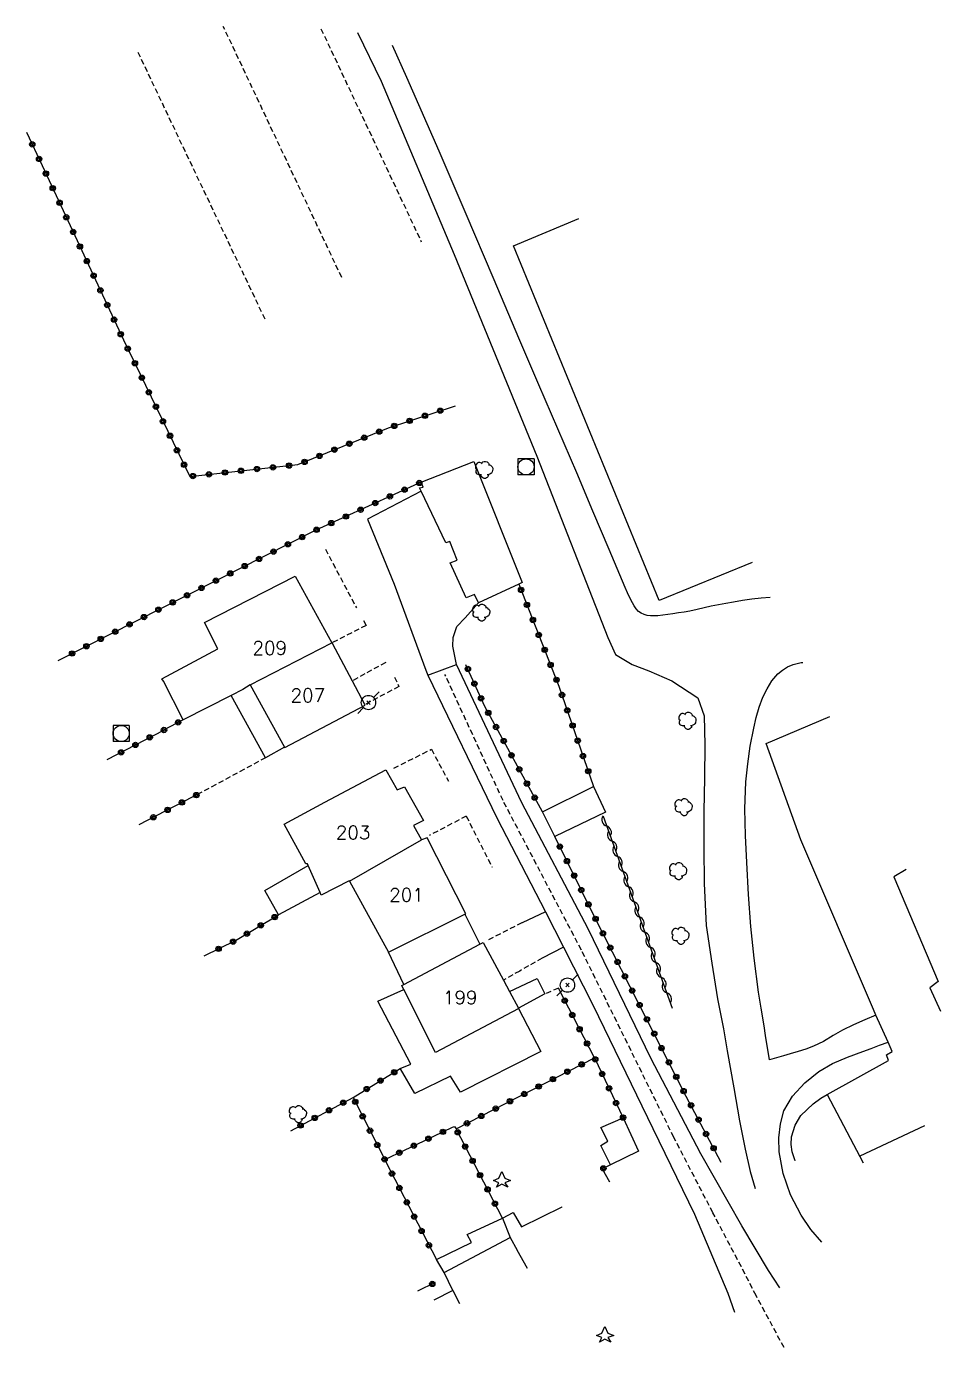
# Model space of a CAD drawing. Header units: millimetres. Extents: x 79010 to 79994, y 143000 to 143955.
# Drawn here: x 79347.8 to 79432.9, y 143494.1 to 143617.1 of the extents above; entities that cross this region are included whole.
import ezdxf
from ezdxf.enums import TextEntityAlignment as Align

# ---------------------------------------------------------------- set-up
doc = ezdxf.new("R2010")
doc.units = ezdxf.units.MM
doc.linetypes.add('DASHED', pattern=[0.75, 0.5, -0.25])
doc.layers.get('0').update_dxf_attribs({"linetype": 'CONTINUOUS'})
for name, color, linetype in [('W0001', 6, 'DASHED'), ('W0008', 7, 'CONTINUOUS'), ('W0017', 7, 'CONTINUOUS'), ('W0101', 7, 'CONTINUOUS'), ('W0104', 1, 'CONTINUOUS'), ('W0112', 1, 'DASHED'), ('W0300', 7, 'CONTINUOUS'), ('W0303', 7, 'CONTINUOUS'), ('W0310', 3, 'CONTINUOUS'), ('W0323', 7, 'CONTINUOUS'), ('W0420', 7, 'CONTINUOUS'), ('W0473', 7, 'CONTINUOUS'), ('W0991', 7, 'CONTINUOUS'), ('W1102', 7, 'CONTINUOUS')]:
    doc.layers.add(name, color=color, linetype=linetype)
doc.styles.get("Standard").update_dxf_attribs({"font": 'romans.shx', "width": 0.85})

# ---------------------------------------------------------------- blocks, each defined once
blk = doc.blocks.new('T300')
for p, q in [((-0.8, 0.51), (-0.86, 0.34)), ((-0.86, 0.34), (-0.86, 0.17)), ((-0.86, 0.17), (-0.74, 0.06)), ((-0.69, 0.63), (-0.8, 0.51)), ((-0.8, -0.06), (-0.74, 0.06)), ((-0.74, 0.06), (-0.69, 0.11)), ((-0.57, 0.69), (-0.69, 0.63)), ((-0.46, 0.69), (-0.57, 0.69)), ((-0.29, 0.63), (-0.46, 0.69)), ((-0.29, 0.63), (-0.17, 0.74)), ((-0.23, 0.57), (-0.29, 0.63)), ((-0.17, 0.74), (-0.06, 0.8)), ((-0.06, 0.8), (0.06, 0.8)), ((0.06, 0.8), (0.23, 0.74)), ((0.23, 0.74), (0.34, 0.63)), ((0.34, 0.63), (0.4, 0.51)), ((0.46, 0.46), (0.34, 0.46)), ((0.4, 0.51), (0.4, 0.46)), ((0.57, 0.4), (0.46, 0.46)), ((0.57, 0.4), (0.69, 0.29)), ((0.69, 0.29), (0.74, 0.17)), ((0.74, 0.06), (0.69, -0.17)), ((0.74, 0.17), (0.74, 0.06)), ((-0.8, -0.17), (-0.8, -0.06)), ((-0.8, -0.23), (-0.8, -0.17)), ((-0.74, -0.34), (-0.8, -0.23)), ((-0.69, -0.4), (-0.74, -0.34)), ((-0.51, -0.46), (-0.69, -0.4)), ((-0.4, -0.46), (-0.51, -0.46)), ((-0.4, -0.46), (-0.34, -0.46)), ((-0.34, -0.46), (-0.34, -0.4)), ((-0.34, -0.51), (-0.34, -0.46)), ((-0.29, -0.63), (-0.34, -0.51)), ((-0.17, -0.74), (-0.29, -0.63)), ((-0.06, -0.8), (-0.17, -0.74)), ((0.06, -0.8), (-0.06, -0.8)), ((0.17, -0.74), (0.06, -0.8)), ((0.23, -0.69), (0.17, -0.74)), ((0.29, -0.46), (0.23, -0.46)), ((0.29, -0.63), (0.23, -0.69)), ((0.46, -0.4), (0.29, -0.46)), ((0.34, -0.51), (0.29, -0.63)), ((0.34, -0.51), (0.34, -0.46)), ((0.57, -0.34), (0.46, -0.4)), ((0.63, -0.29), (0.57, -0.34)), ((0.69, -0.17), (0.63, -0.29))]:
    blk.add_line(p, q)
blk = doc.blocks.new('T420')
for p, q in [((0.75, 0.75), (-0.75, 0.75)), ((-0.75, 0.75), (-0.75, -0.75)), ((0.75, 0.75), (0.75, -0.75)), ((0.75, -0.75), (-0.75, -0.75))]:
    blk.add_line(p, q)
blk.add_ellipse((0, 0), major_axis=(-0.53, 0.53), ratio=1, start_param=3.926991, end_param=10.210176)
blk = doc.blocks.new('T473')
for p, q in [((-0.166667, 0.166667), (0.166667, -0.166667)), ((-0.166667, -0.166667), (0.166667, 0.166667)), ((0.500001, 0.500001), (1.000002, 1.000002)), ((-1.000002, -1.000002), (-0.500001, -0.500001))]:
    blk.add_line(p, q)
blk.add_ellipse((0, 0), major_axis=(0.471405, 0.471405), ratio=1, start_param=5.4977871438, end_param=11.780972451)
blk = doc.blocks.new('T303')
for p, q in [((-0.77, 0), (-0.28, 0.21)), ((-0.28, -0.21), (-0.77, 0)), ((-0.28, 0.21), (0, 0.83)), ((0, 0.83), (0.28, 0.21)), ((0.28, 0.21), (0.83, 0)), ((0.83, 0), (0.28, -0.21)), ((-0.49, -0.63), (-0.28, -0.21)), ((0, -0.35), (-0.49, -0.63)), ((0.56, -0.63), (0, -0.35)), ((0.28, -0.21), (0.56, -0.63))]:
    blk.add_line(p, q)
blk = doc.blocks.new('t310o')
at = {"color": 0, "linetype": 'Continuous'}
for centre, start, end in [((-0.5, 0.38), 216.8699, 323.1304), ((0.5, -0.37), 36.8699, 143.1303)]:
    blk.add_arc(centre, 0.625, start, end, dxfattribs=at)
blk = doc.blocks.new('t323o')
at = {"color": 0, "linetype": 'Continuous'}
for radius in [0.25, 0.15]:
    blk.add_circle((0, 0), radius, dxfattribs=at)

msp = doc.modelspace()

# ---------------------------------------------------------------- linework, layer by layer
at = {"layer": 'W0001'}
msp.add_lwpolyline([(79418.35, 143494.13), (79415.75, 143498.97), (79414.38, 143501.64), (79411.73, 143506.67), (79408.1, 143513.68), (79399.49, 143531.12), (79392.2, 143545.02), (79386.79, 143556.77)], dxfattribs=at)
at = {"layer": 'W0008'}
for points in [[(79385.21, 143556.68), (79387.87, 143557.7)], [(79417.95, 143499.7), (79416.91, 143501.3), (79414.42, 143505.45), (79410.6, 143512.15), (79405.97, 143521.07), (79400.12, 143533.09), (79393.96, 143544.8), (79387.87, 143557.7)], [(79385.21, 143556.68), (79391.63, 143543.42), (79396.15, 143534.68), (79397.84, 143531.37), (79400.59, 143525.96), (79406.15, 143514.52), (79410.03, 143506.53), (79413.11, 143499.2), (79413.73, 143497.42)]]:
    msp.add_lwpolyline(points, dxfattribs=at)
at = {"layer": 'W0017'}
for points in [[(79378.67, 143616.49), (79380.87, 143611.97), (79387.67, 143595.85), (79395.34, 143577.07), (79401.94, 143560.21)], [(79417.05, 143563.91), (79416.21, 143563.87), (79415.35, 143563.78), (79414.49, 143563.64), (79413.64, 143563.49), (79412.95, 143563.37), (79412.26, 143563.25), (79411.58, 143563.12), (79410.92, 143562.96), (79410.26, 143562.8), (79409.6, 143562.65), (79409.07, 143562.56), (79408.54, 143562.49), (79408.01, 143562.41), (79407.54, 143562.34), (79407.07, 143562.28), (79406.6, 143562.23), (79406.27, 143562.21), (79405.94, 143562.2), (79405.62, 143562.24), (79405.33, 143562.33), (79405.05, 143562.46), (79404.8, 143562.62), (79404.59, 143562.86), (79404.41, 143563.15), (79404.24, 143563.44), (79404, 143563.89), (79403.79, 143564.36), (79403.58, 143564.84), (79402.07, 143568.4), (79400.57, 143571.96), (79399.06, 143575.52), (79397.3, 143579.62), (79395.54, 143583.72), (79393.78, 143587.82), (79391.28, 143593.7), (79388.78, 143599.58), (79386.26, 143605.45), (79383.25, 143612.31), (79381.93, 143615.29)], [(79384.57, 143573.83), (79379.59, 143571.21), (79382.06, 143565.17), (79385.03, 143557.15), (79385.21, 143556.68)], [(79387.87, 143557.7), (79387.54, 143559.38), (79387.57, 143560.2), (79387.9, 143561.22), (79388.69, 143562.02), (79389.91, 143563.42)], [(79401.94, 143560.21), (79402.67, 143558.61), (79404.23, 143557.69), (79405.77, 143557.09), (79407.92, 143556.17), (79410.34, 143554.6), (79410.93, 143552.92), (79410.99, 143550.21), (79410.95, 143547.13), (79410.89, 143544), (79410.88, 143540.67), (79410.92, 143537.3), (79411.12, 143533.41), (79411.62, 143529.89), (79412.16, 143526.59), (79412.73, 143523.8), (79413.05, 143521.75), (79413.67, 143518.29), (79414.21, 143515.23), (79414.75, 143512.6), (79415.19, 143510.5), (79415.66, 143508.93), (79415.66, 143508.93), (79415.66, 143508.93), (79415.66, 143508.93)], [(79426.9, 143525.07), (79425.87, 143524.61), (79424.83, 143524.15), (79423.8, 143523.66), (79422.91, 143523.15), (79422.02, 143522.62), (79421.1, 143522.16), (79420.39, 143521.9), (79419.66, 143521.68), (79418.93, 143521.46), (79418.29, 143521.27), (79417.65, 143521.1), (79417, 143520.91), (79416.64, 143523.15), (79416.49, 143524.06), (79416.22, 143525.71), (79415.98, 143527.2), (79415.56, 143530.35), (79415.27, 143533.31), (79415.05, 143536.28), (79414.9, 143539.26), (79414.78, 143541.76), (79414.71, 143544.27), (79414.8, 143546.77), (79414.97, 143548.44), (79415.21, 143550.1), (79415.55, 143551.75), (79415.77, 143552.74), (79416.03, 143553.72), (79416.38, 143554.66), (79416.77, 143555.43), (79417.23, 143556.17), (79417.79, 143556.81), (79418.22, 143557.16), (79418.69, 143557.46), (79419.19, 143557.69), (79419.96, 143557.87), (79420.09, 143557.87)], [(79396.15, 143534.68), (79393.97, 143533.65)], [(79397.84, 143531.37), (79395.85, 143530.36)], [(79421.87, 143503.92), (79420.86, 143505.12), (79419.95, 143506.45), (79418.96, 143508.33), (79418.26, 143510.33), (79417.89, 143512.35), (79417.88, 143513.63), (79418.01, 143514.93), (79418.34, 143516.14), (79419.15, 143517.53), (79420.29, 143518.77), (79421.58, 143519.83), (79422.86, 143520.56), (79424.27, 143521.14), (79425.69, 143521.67), (79426.47, 143521.97), (79427.25, 143522.25), (79428.03, 143522.53)]]:
    msp.add_lwpolyline(points, dxfattribs=at)
at = {"layer": 'W0101'}
for points in [[(79368.68, 143555.78), (79367.99, 143555.37), (79366.9, 143554.81), (79362.42, 143552.54), (79360.59, 143556.15), (79360.44, 143556.36), (79365.66, 143559.14), (79364.43, 143561.61), (79372.85, 143565.9), (79376.28, 143559.7)], [(79368.68, 143555.78), (79371.88, 143549.99), (79371.9, 143549.95), (79379.37, 143553.89), (79379.34, 143553.95), (79378.18, 143556.14), (79376.32, 143559.63), (79376.28, 143559.7)], [(79377.91, 143537.52), (79377.89, 143537.55), (79375.27, 143536.22), (79375.17, 143536.47), (79374.07, 143538.98), (79374, 143539.15), (79373.84, 143539.15), (79371.83, 143542.84), (79375.63, 143544.89), (79381.3, 143547.89), (79382.36, 143546.01), (79383.03, 143546.31), (79384.79, 143543.18), (79383.86, 143542.72), (79384.62, 143541.36)], [(79377.91, 143537.52), (79381.53, 143530.93), (79388.66, 143534.46), (79388.73, 143534.5), (79385.14, 143541.56), (79384.62, 143541.36)], [(79419.4, 143511.49), (79419.4, 143511.49), (79419.12, 143512.33), (79419.02, 143513.02), (79419.05, 143513.74), (79419.38, 143514.82), (79419.93, 143515.72), (79421.06, 143516.81), (79421.79, 143517.33), (79422.38, 143517.68), (79422.38, 143517.68), (79422.38, 143517.68), (79425.73, 143511.31), (79425.73, 143511.31)], [(79387.54, 143499.44), (79386.72, 143501.12), (79392.88, 143504.38), (79393.52, 143503.19)], [(79387.54, 143499.44), (79385.76, 143498.55)]]:
    msp.add_lwpolyline(points, dxfattribs=at)
msp.add_lwpolyline([(79385.93, 143521.57), (79382.97, 143527.44), (79382.92, 143527.54), (79382.79, 143527.81), (79382.97, 143527.9), (79390.05, 143531.66), (79390.36, 143531.82), (79392.24, 143528.3), (79392.8, 143527.26), (79393.64, 143525.7), (79393.65, 143525.67), (79393.61, 143525.65)], close=True, dxfattribs=at)
at = {"layer": 'W0104'}
for points in [[(79406.74, 143563.63), (79393.18, 143596.65), (79399.25, 143599.18)], [(79415.39, 143567.18), (79406.74, 143563.63)], [(79371.88, 143549.99), (79370.11, 143549.01), (79366.9, 143554.81)], [(79422.38, 143517.68), (79428.09, 143520.85), (79427.89, 143521.36), (79428.41, 143521.68), (79428.03, 143522.53), (79426.9, 143525.07), (79426.68, 143525.57), (79419.93, 143541.38), (79416.68, 143550.35), (79422.62, 143552.85)], [(79375.17, 143536.47), (79371.31, 143534.39), (79370.04, 143536.65), (79374.07, 143538.98)], [(79429.73, 143538.6), (79428.56, 143537.93), (79432.71, 143528.18), (79431.93, 143527.6), (79432.92, 143525.43)], [(79388.66, 143534.46), (79390.05, 143531.66)], [(79382.97, 143527.9), (79381.53, 143530.93)], [(79392.8, 143527.26), (79395.37, 143528.48), (79396.1, 143527.03), (79393.64, 143525.7)], [(79393.65, 143525.67), (79395.73, 143521.67), (79388.25, 143517.89), (79387.31, 143519.39), (79383.99, 143517.77), (79382.66, 143520.06), (79382.64, 143520.1), (79383.63, 143520.51), (79380.56, 143526.35), (79382.97, 143527.44)], [(79431.42, 143514.75), (79425.4, 143511.94)], [(79392.15, 143506.17), (79393.14, 143506.69), (79393.92, 143505.35), (79397.69, 143507.21), (79397.69, 143507.21), (79397.69, 143507.21)], [(79386.72, 143501.12), (79386, 143502.31), (79389.26, 143503.89), (79388.87, 143504.65), (79392.15, 143506.17), (79392.88, 143504.38)]]:
    msp.add_lwpolyline(points, dxfattribs=at)
for points in [[(79389.91, 143563.42), (79389.54, 143564.2), (79388.76, 143563.88), (79387.29, 143567.15), (79387.93, 143567.4), (79387.26, 143569.14), (79386.87, 143569), (79384.57, 143573.83), (79384.44, 143574.11), (79384.76, 143574.2), (79384.58, 143574.66), (79389.47, 143576.57), (79393.98, 143565.32), (79393.67, 143565.17)], [(79397.01, 143541.69), (79395.87, 143543.98), (79400.62, 143546.34), (79401.74, 143543.95)], [(79402.2, 143511.13), (79401.29, 143512.94), (79401.97, 143513.34), (79401.31, 143514.59), (79403.38, 143515.5), (79404.8, 143512.41)]]:
    msp.add_lwpolyline(points, close=True, dxfattribs=at)
at = {"layer": 'W0112'}
for points in [[(79377.19, 143593.7), (79366.17, 143617.06)], [(79375.26, 143616.84), (79384.59, 143597.03)], [(79358.21, 143614.68), (79370.09, 143589.72)], [(79375.67, 143568.43), (79378.56, 143562.95)], [(79379.23, 143561.77), (79379.45, 143561.33), (79376.28, 143559.7)], [(79381.28, 143557.87), (79379.35, 143556.81), (79378.18, 143556.14)], [(79382.09, 143556.52), (79382.51, 143555.64), (79379.34, 143553.95)], [(79382.04, 143548.03), (79385.53, 143549.8), (79387.12, 143546.84)], [(79370.11, 143549.01), (79364.11, 143545.77)], [(79388.78, 143543.58), (79385.35, 143541.78)], [(79388.78, 143543.58), (79391.19, 143538.82)], [(79393.96, 143533.66), (79390.74, 143532.02)], [(79395.85, 143530.36), (79394.58, 143529.64), (79394.58, 143529.64), (79393.76, 143529.16), (79393.1, 143528.82), (79392.24, 143528.3)], [(79397.35, 143527.57), (79396.1, 143527.03)]]:
    msp.add_lwpolyline(points, dxfattribs=at)
at = {"layer": 'W0310'}
msp.add_lwpolyline([(79401.51, 143543.57), (79406.87, 143528.72), (79407.95, 143525.72)], dxfattribs=at)
at = {"layer": 'W0323'}
for points in [[(79347.85, 143607.23), (79349.32, 143604.11), (79356.87, 143587.91), (79363.04, 143575.19), (79373.11, 143576.29), (79381.54, 143579.71), (79387.78, 143581.77)], [(79384.58, 143574.66), (79374.79, 143570.19), (79360.45, 143562.94), (79350.76, 143558.03)], [(79393.67, 143565.17), (79397.41, 143555.68), (79400.62, 143546.34)], [(79395.87, 143543.98), (79390.5, 143553.79), (79388.75, 143557.65)], [(79362.42, 143552.54), (79360.6, 143551.57), (79360.6, 143551.56), (79355.33, 143548.82)], [(79364.11, 143545.77), (79358.32, 143542.78)], [(79412.5, 143511.35), (79409.25, 143517.5), (79406.92, 143522.06), (79405.65, 143524.54), (79400.77, 143534.09), (79397.01, 143541.69)], [(79364.38, 143530.57), (79367.3, 143532), (79371.31, 143534.39)], [(79400.71, 143521.09), (79397.35, 143527.57)], [(79378.24, 143517.4), (79382.64, 143520.1)], [(79392.15, 143506.17), (79387.83, 143514.47), (79400.71, 143521.09), (79403.38, 143515.5)], [(79372.45, 143514.3), (79378.24, 143517.4), (79381.19, 143511.62), (79381.27, 143511.48), (79386, 143502.31)], [(79381.19, 143511.62), (79384.85, 143513.36), (79387.5, 143514.62), (79387.68, 143514.71), (79387.83, 143514.47)], [(79402.2, 143511.13), (79401.44, 143510.75), (79402.12, 143509.54)], [(79384.27, 143499.4), (79385.92, 143500.2)]]:
    msp.add_lwpolyline(points, dxfattribs=at)
at = {"layer": 'W1102'}
for points in [[(79368.68, 143555.78), (79376.28, 143559.7)], [(79377.91, 143537.52), (79384.62, 143541.36)], [(79394.49, 143501.49), (79393.52, 143503.19)], [(79387.54, 143499.44), (79388.14, 143498.23)]]:
    msp.add_lwpolyline(points, dxfattribs=at)

# ---------------------------------------------------------------- block references
at = {"layer": 'W0300'}
for p in [(79390.5, 143575.79), (79390.22, 143562.51), (79409.42, 143552.44), (79409.06, 143544.41), (79408.55, 143538.45), (79408.76, 143532.44), (79373.17, 143515.85)]:
    msp.add_blockref('T300', p, dxfattribs=at)
at = {"layer": 'W0303'}
for p in [(79392.08, 143509.68), (79401.67, 143495.26)]:
    msp.add_blockref('T303', p, dxfattribs=at)
at = {"layer": 'W0310'}
for p, rotation in [((79401.84, 143542.66), 289.8296111329705), ((79402.35, 143541.25), 289.8296111329705), ((79402.86, 143539.83), 289.8296111329705), ((79403.37, 143538.42), 289.8296111329705), ((79403.88, 143537.01), 289.8296111329705), ((79404.39, 143535.6), 289.8296111329705), ((79404.89, 143534.19), 289.8296111329705), ((79405.4, 143532.78), 289.8296111329705), ((79405.91, 143531.37), 289.8296111329705), ((79406.42, 143529.96), 289.8296111329705), ((79406.93, 143528.55), 289.8387810970397), ((79407.44, 143527.13), 289.8387810970397)]:
    msp.add_blockref('t310o', p, dxfattribs=dict(at, rotation=rotation))
at = {"layer": 'W0323'}
for p, rotation in [((79348.39, 143606.09), 295.2378717523662), ((79349.03, 143604.73), 295.2378717523662), ((79349.66, 143603.37), 295.0004285617889), ((79350.3, 143602.01), 295.0004285617889), ((79350.93, 143600.65), 295.0004285617889), ((79351.56, 143599.3), 295.0004285617889), ((79352.2, 143597.94), 295.0004285617889), ((79352.83, 143596.58), 295.0004285617889), ((79353.47, 143595.22), 295.0004285617889), ((79354.1, 143593.86), 295.0004285617889), ((79354.73, 143592.5), 295.0004285617889), ((79355.37, 143591.14), 295.0004285617889), ((79356, 143589.78), 295.0004285617889), ((79356.63, 143588.42), 295.0004285617889), ((79357.28, 143587.07), 295.8654727943658), ((79357.94, 143585.72), 295.8654727943658), ((79358.59, 143584.37), 295.8654727943658), ((79359.24, 143583.02), 295.8654727943658), ((79359.9, 143581.67), 295.8654727943658), ((79386.36, 143581.3), 18.23093237779089), ((79360.55, 143580.32), 295.8654727943658), ((79382.08, 143579.89), 18.23093237779089), ((79383.51, 143580.36), 18.23093237779089), ((79384.93, 143580.83), 18.23093237779089), ((79361.21, 143578.97), 295.8654727943658), ((79379.29, 143578.8), 22.08776327551405), ((79380.68, 143579.36), 22.08776327551405), ((79361.86, 143577.62), 295.8654727943658), ((79376.51, 143577.67), 22.08776327551405), ((79377.9, 143578.23), 22.08776327551405), ((79362.52, 143576.27), 295.8654727943658), ((79372.29, 143576.2), 6.225215419942627), ((79373.73, 143576.54), 22.08776327551405), ((79375.12, 143577.1), 22.08776327551405), ((79363.34, 143575.22), 6.225215419942627), ((79364.83, 143575.38), 6.225215419942627), ((79366.32, 143575.55), 6.225215419942627), ((79367.81, 143575.71), 6.225215419942627), ((79369.3, 143575.87), 6.225215419942627), ((79370.79, 143576.03), 6.225215419942627), ((79383.04, 143573.96), 204.5479413463253), ((79384.41, 143574.58), 204.5479413463253), ((79380.31, 143572.71), 204.5479413463253), ((79381.68, 143573.33), 204.5479413463253), ((79377.58, 143571.46), 204.5479413463253), ((79378.95, 143572.09), 204.5479413463253), ((79374.85, 143570.22), 204.5479413463253), ((79376.22, 143570.84), 204.5479413463253), ((79372.18, 143568.87), 206.7929961260286), ((79373.51, 143569.54), 206.7929961260286), ((79369.5, 143567.51), 206.7929961260286), ((79370.84, 143568.19), 206.7929961260286), ((79368.16, 143566.84), 206.7929961260286), ((79365.48, 143565.49), 206.7929961260286), ((79366.82, 143566.16), 206.7929961260286), ((79362.8, 143564.13), 206.7929961260286), ((79364.14, 143564.81), 206.7929961260286), ((79393.88, 143564.63), 291.5011177046328), ((79360.13, 143562.78), 206.8690213398692), ((79361.46, 143563.46), 206.7929961260286), ((79394.43, 143563.24), 291.5011177046328), ((79357.45, 143561.42), 206.8690213398692), ((79358.79, 143562.1), 206.8690213398692), ((79394.98, 143561.84), 291.5011177046328), ((79356.11, 143560.75), 206.8690213398692), ((79395.53, 143560.44), 291.5011177046328), ((79353.43, 143559.39), 206.8690213398692), ((79354.77, 143560.07), 206.8690213398692), ((79396.08, 143559.05), 291.5011177046328), ((79352.1, 143558.71), 206.8690213398692), ((79388.93, 143557.27), 114.3129049003756), ((79396.63, 143557.65), 291.5011177046328), ((79389.54, 143555.9), 114.3129049003756), ((79397.18, 143556.26), 291.5011177046328), ((79390.16, 143554.53), 114.3129049003756), ((79397.69, 143554.85), 288.9594394195082), ((79390.83, 143553.19), 118.7142962461696), ((79398.18, 143553.43), 288.9594394195082), ((79360.65, 143551.59), 208.1952318553562), ((79361.97, 143552.3), 208.1952318553562), ((79391.55, 143551.87), 118.7142962461696), ((79398.67, 143552.01), 288.9594394195082), ((79359.32, 143550.9), 207.4612583840736), ((79392.27, 143550.56), 118.7142962461696), ((79399.15, 143550.59), 288.9594394195082), ((79356.66, 143549.51), 207.4612583840736), ((79357.99, 143550.2), 207.4612583840736), ((79392.99, 143549.24), 118.7142962461696), ((79399.64, 143549.17), 288.9594394195082), ((79393.71, 143547.93), 118.7142962461696), ((79394.43, 143546.61), 118.7142962461696), ((79400.13, 143547.76), 288.9594394195082), ((79363.66, 143545.53), 207.2950309778136), ((79360.99, 143544.16), 207.2950309778136), ((79362.32, 143544.85), 207.2950309778136), ((79395.15, 143545.3), 118.7142962461696), ((79359.66, 143543.47), 207.2950309778136), ((79397.49, 143540.74), 116.3263579113828), ((79398.15, 143539.39), 116.3263579113828), ((79398.82, 143538.05), 116.3263579113828), ((79399.48, 143536.7), 116.3263579113828), ((79400.15, 143535.36), 116.3263579113828), ((79369.66, 143533.41), 30.85009963569743), ((79370.95, 143534.18), 30.85009963569743), ((79400.81, 143534.02), 117.0619334057981), ((79367.08, 143531.89), 25.97789815526862), ((79368.37, 143532.64), 30.85009963569743), ((79401.5, 143532.68), 117.0619334057981), ((79365.73, 143531.23), 25.97789815526862), ((79402.18, 143531.34), 117.0619334057981), ((79402.86, 143530.01), 117.0619334057981), ((79403.54, 143528.67), 117.0619334057981), ((79404.22, 143527.34), 117.0619334057981), ((79397.95, 143526.41), 117.4284766993928), ((79404.91, 143526), 117.0619334057981), ((79398.64, 143525.08), 117.4284766993928), ((79405.59, 143524.66), 117.0619334057981), ((79399.33, 143523.75), 117.4284766993928), ((79406.27, 143523.33), 117.0627018590859), ((79400.02, 143522.42), 117.4284766993928), ((79400.78, 143520.94), 295.4848296354034), ((79406.95, 143521.99), 117.0548321980721), ((79382.08, 143519.75), 31.48167037574508), ((79398.19, 143519.79), 27.17521622321681), ((79399.52, 143520.47), 27.17521622321681), ((79401.43, 143519.59), 295.4848296354034), ((79407.64, 143520.66), 117.0548321980721), ((79380.8, 143518.97), 31.48167037574508), ((79395.52, 143518.42), 27.17521622321681), ((79396.85, 143519.1), 27.17521622321681), ((79408.32, 143519.32), 117.0548321980721), ((79379.52, 143518.18), 31.48167037574508), ((79394.18, 143517.73), 27.17521622321681), ((79402.07, 143518.24), 295.4848296354034), ((79409, 143517.99), 117.0548321980721), ((79376.01, 143516.21), 28.12088631993404), ((79377.33, 143516.91), 28.12088631993404), ((79378.45, 143516.99), 297.0465833156828), ((79391.52, 143516.36), 27.17521622321681), ((79392.85, 143517.05), 27.17521622321681), ((79402.72, 143516.88), 295.4848296354034), ((79409.7, 143516.66), 117.8859581033275), ((79373.36, 143514.79), 28.12088631993404), ((79374.68, 143515.5), 28.12088631993404), ((79379.14, 143515.65), 297.0465833156828), ((79388.85, 143514.99), 27.17521622321681), ((79390.18, 143515.68), 27.17521622321681), ((79403.37, 143515.53), 295.4848296354034), ((79410.4, 143515.33), 117.8859581033275), ((79379.82, 143514.31), 297.0465833156828), ((79385.26, 143513.56), 25.48940579165521), ((79386.61, 143514.2), 25.48940579165521), ((79387.99, 143514.16), 117.5103046691897), ((79411.1, 143514), 117.8859581033275), ((79380.5, 143512.98), 297.0465833156828), ((79382.55, 143512.26), 25.49009095214243), ((79383.9, 143512.91), 25.49009095214243), ((79388.68, 143512.83), 117.5103046691897), ((79411.8, 143512.68), 117.8859581033275), ((79381.18, 143511.64), 297.0465833156828), ((79389.37, 143511.5), 117.5103046691897), ((79381.87, 143510.31), 297.3003683353895), ((79390.07, 143510.17), 117.5103046691897), ((79401.54, 143510.8), 206.1538445095357), ((79382.56, 143508.98), 297.3003683353895), ((79390.76, 143508.84), 117.5103046691897), ((79383.25, 143507.64), 297.3003683353895), ((79391.45, 143507.51), 117.5103046691897), ((79383.93, 143506.31), 297.3003683353895), ((79384.62, 143504.98), 297.3003683353895), ((79385.31, 143503.64), 297.3003683353895), ((79385.62, 143500.05), 25.73171678731859)]:
    msp.add_blockref('t323o', p, dxfattribs=dict(at, rotation=rotation))
at = {"layer": 'W0420'}
for p in [(79394.34, 143576.07), (79356.67, 143551.27)]:
    msp.add_blockref('T420', p, dxfattribs=at)
at = {"layer": 'W0473'}
for p in [(79379.68, 143554.14), (79398.2, 143527.86)]:
    msp.add_blockref('T473', p, dxfattribs=at)

# ---------------------------------------------------------------- texts
at = {"layer": 'W0991'}
for s, p in [('209', (79370.49, 143559.22)), ('207', (79374.04, 143554.82)), ('203', (79378.25, 143542.05)), ('201', (79383.22, 143536.25)), ('199', (79388.22, 143526.7))]:
    msp.add_text(s, height=1.25, dxfattribs=at).set_placement(p, align=Align.MIDDLE_CENTER)

doc.saveas('drawing.dxf')
